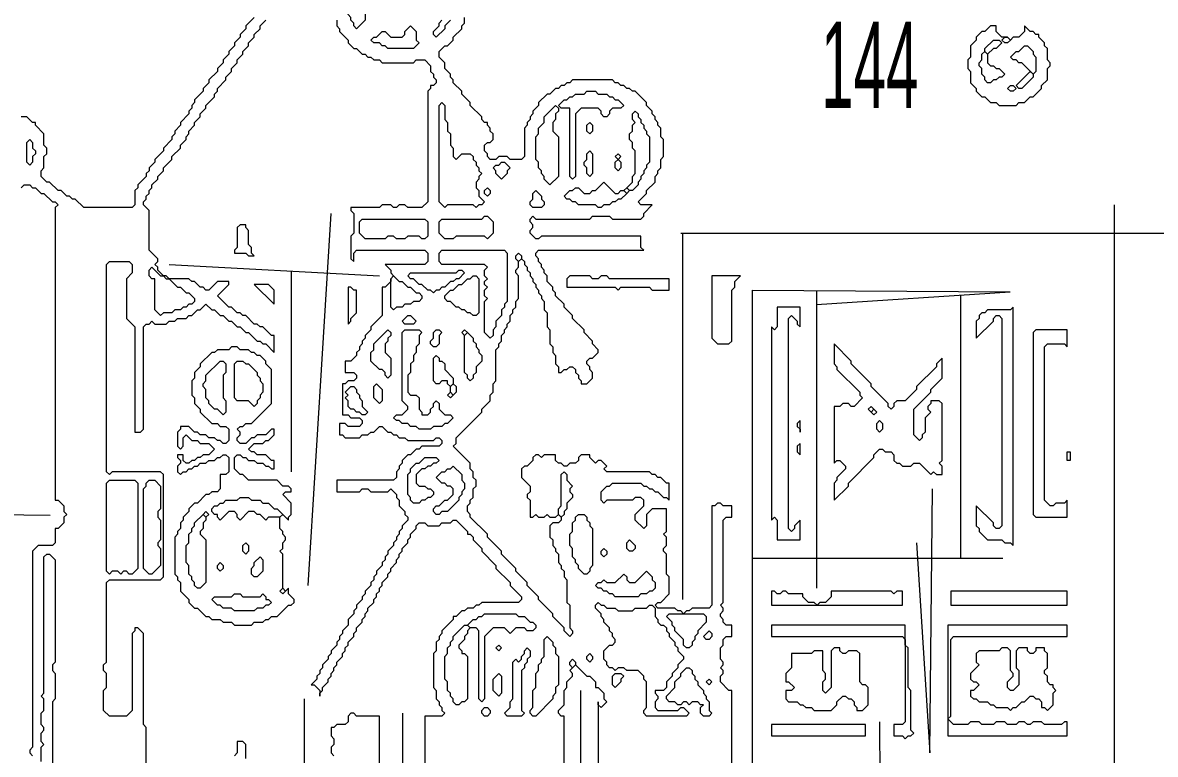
# Model space of a CAD drawing. Header units: millimetres. Extents: x 1 to 419, y 0 to 297.
# Drawn here: x 279.76 to 314.65, y 169.59 to 192.15 of the extents above; entities that cross this region are included whole.
import ezdxf

# ---------------------------------------------------------------- set-up
doc = ezdxf.new("R2010")
doc.units = ezdxf.units.MM
for name, color, linetype, lineweight in [('OCR_TEXT', 6, 'Continuous', 0), ('TRACE_CURVE', 6, 'Continuous', 0), ('TRACE_STRAIGHT', 5, 'Continuous', 0), ('TRACE_TEXT_SYMBOL', 6, 'Continuous', 0)]:
    doc.layers.add(name, color=color, linetype=linetype, lineweight=lineweight)
doc.styles.add('wqy-unicode', font='wqy-unicode.lff')

msp = doc.modelspace()

# ---------------------------------------------------------------- linework, layer by layer
at = {"layer": 'TRACE_CURVE', "color": 6}
for points in [[(290.221, 194.327), (290.309, 194.24), (290.309, 194.152), (290.134, 193.977), (290.134, 193.627), (290.309, 193.452), (290.309, 192.226), (290.046, 191.963), (289.959, 192.05), (289.959, 192.138), (289.871, 192.226), (289.871, 192.313), (289.783, 192.401), (289.783, 192.488), (289.696, 192.576), (289.696, 193.627), (289.783, 193.714), (289.783, 193.802), (289.871, 193.89), (289.871, 193.977)], [(291.71, 192.05), (291.885, 191.875), (291.885, 191.613), (291.973, 191.525), (291.798, 191.35), (291.009, 191.35), (290.922, 191.437), (290.834, 191.437), (290.747, 191.525), (290.572, 191.525), (290.484, 191.613), (290.572, 191.7), (290.659, 191.7), (290.834, 191.875), (290.922, 191.875), (291.097, 191.7), (291.447, 191.7), (291.535, 191.788), (291.535, 191.875)], [(297.052, 189.949), (297.14, 190.036), (297.402, 190.036), (297.49, 189.949), (297.753, 189.949), (297.84, 189.861), (297.928, 189.861), (298.015, 189.774), (298.103, 189.774), (298.278, 189.598), (298.191, 189.511), (297.928, 189.511), (297.84, 189.423), (297.84, 189.336), (297.753, 189.248), (297.665, 189.248), (297.578, 189.336), (297.578, 189.423), (297.49, 189.511), (296.965, 189.511), (296.789, 189.336), (296.789, 187.409), (296.702, 187.321), (296.614, 187.409), (296.614, 189.511), (296.351, 189.511), (296.264, 189.598), (296.439, 189.774), (296.527, 189.774), (296.614, 189.861), (296.702, 189.861), (296.789, 189.949)], [(292.586, 189.598), (292.673, 189.686), (292.761, 189.598), (292.761, 189.161), (292.849, 189.073), (292.849, 188.81), (292.936, 188.723), (292.936, 188.372), (293.024, 188.285), (293.024, 188.022), (293.111, 187.934), (293.286, 188.11), (293.549, 188.11), (293.637, 188.022), (293.637, 187.934), (293.724, 187.847), (293.724, 187.759), (293.812, 187.672), (293.812, 187.584), (293.899, 187.497), (293.812, 187.409), (293.812, 187.321), (293.724, 187.234), (293.724, 187.059), (293.812, 186.971), (293.812, 186.796), (293.987, 186.621), (293.899, 186.533), (293.812, 186.533), (293.724, 186.446), (293.637, 186.533), (292.849, 186.533), (292.761, 186.446), (292.586, 186.621)], [(296.176, 189.598), (296.264, 189.511), (296.264, 189.423), (296.176, 189.336), (296.176, 189.161), (296.089, 189.073), (296.089, 188.81), (296.264, 188.635), (296.264, 187.409), (296.001, 187.146), (295.826, 187.321), (295.826, 187.409), (295.738, 187.497), (295.738, 187.584), (295.651, 187.672), (295.651, 187.847), (295.563, 187.934), (295.563, 188.635), (295.651, 188.723), (295.651, 188.898), (295.826, 189.073), (295.826, 189.248)], [(298.541, 189.336), (298.628, 189.423), (298.716, 189.336), (298.716, 189.248), (298.804, 189.161), (298.804, 189.073), (298.891, 188.985), (298.891, 188.898), (298.979, 188.81), (298.979, 188.723), (299.066, 188.635), (299.066, 187.847), (298.979, 187.759), (298.979, 187.672), (298.891, 187.584), (298.891, 187.497), (298.804, 187.409), (298.804, 187.321), (298.716, 187.234), (298.716, 187.146), (298.541, 186.971), (298.453, 186.971), (298.366, 187.059), (298.541, 187.234), (298.541, 187.409), (298.628, 187.497), (298.628, 188.197), (298.541, 188.285), (298.541, 188.46), (298.453, 188.548), (298.453, 188.723), (298.541, 188.81), (298.541, 188.985), (298.628, 189.073), (298.541, 189.161)], [(297.14, 188.985), (297.227, 189.073), (297.315, 188.985), (297.315, 188.81), (297.227, 188.723), (297.14, 188.81)], [(279.888, 188.46), (279.975, 188.548), (280.063, 188.46), (280.063, 188.285), (280.15, 188.197), (280.15, 188.11), (280.063, 188.022), (280.063, 187.847), (279.975, 187.759), (279.888, 187.847)], [(297.14, 188.11), (297.227, 188.197), (297.315, 188.11), (297.315, 187.497), (297.227, 187.409), (297.14, 187.497), (297.14, 187.672), (297.052, 187.759), (297.052, 187.847), (297.14, 187.934)], [(298.015, 188.022), (298.103, 188.11), (298.191, 188.022), (298.103, 187.934)], [(294.425, 187.759), (294.512, 187.847), (294.6, 187.847), (294.775, 187.672), (294.688, 187.584), (294.688, 187.497), (294.512, 187.321), (294.337, 187.497), (294.337, 187.584), (294.25, 187.672), (294.337, 187.759)], [(298.015, 187.847), (298.103, 187.934), (298.191, 187.847), (298.191, 187.672), (298.103, 187.584), (298.015, 187.672)], [(293.987, 186.971), (294.075, 187.059), (294.162, 186.971), (294.162, 186.884), (294.075, 186.796), (293.987, 186.884)], [(297.665, 187.234), (298.015, 186.884), (298.103, 186.884), (298.191, 186.971), (298.278, 186.971), (298.366, 186.884), (298.191, 186.708), (298.103, 186.708), (298.015, 186.621), (297.928, 186.621), (297.84, 186.533), (297.665, 186.533), (297.578, 186.446), (297.49, 186.446), (297.402, 186.533), (296.877, 186.533), (296.789, 186.621), (296.702, 186.621), (296.614, 186.708), (296.527, 186.708), (296.439, 186.796), (296.614, 186.971), (296.702, 186.971), (296.789, 187.059), (296.877, 187.059), (297.052, 186.884), (297.227, 186.884), (297.315, 186.971), (297.402, 186.971)], [(298.278, 186.971), (298.366, 187.059), (298.453, 186.971), (298.366, 186.884)], [(295.476, 186.884), (295.563, 186.971), (295.738, 186.796), (295.738, 186.708), (295.826, 186.621), (295.826, 186.533), (295.738, 186.446), (295.476, 186.446), (295.388, 186.533), (295.388, 186.621), (295.476, 186.708)], [(290.134, 186.008), (290.221, 186.095), (292.148, 186.095), (292.236, 186.008), (292.236, 185.57), (292.148, 185.482), (292.06, 185.482), (291.973, 185.57), (291.622, 185.57), (291.535, 185.482), (291.272, 185.482), (291.185, 185.57), (291.009, 185.57), (290.922, 185.482), (290.309, 185.482), (290.134, 185.658)], [(293.899, 186.095), (293.987, 186.183), (294.075, 186.183), (294.25, 186.008), (294.25, 185.658), (294.075, 185.482), (293.987, 185.57), (293.111, 185.57), (293.024, 185.482), (292.761, 185.482), (292.586, 185.658), (292.586, 186.008), (292.673, 186.095)], [(292.586, 185.045), (292.673, 185.132), (294.6, 185.132), (294.688, 185.045), (294.688, 183.556), (294.6, 183.468), (294.6, 183.381), (294.512, 183.293), (294.512, 183.118), (294.337, 182.943), (294.337, 182.768), (294.25, 182.68), (294.25, 182.505), (294.162, 182.417), (293.987, 182.592), (293.987, 183.556), (294.075, 183.643), (293.987, 183.731), (293.987, 183.906), (294.075, 183.994), (293.987, 184.081), (293.987, 184.169), (294.075, 184.256), (293.987, 184.344), (293.987, 184.519), (294.075, 184.607), (293.987, 184.694), (292.673, 184.694), (292.586, 184.782)], [(294.95, 184.957), (295.038, 185.045), (295.125, 184.957), (295.125, 184.869), (295.038, 184.782), (294.95, 184.869)], [(283.653, 184.519), (283.741, 184.607), (284.004, 184.344), (284.091, 184.344), (284.179, 184.256), (284.266, 184.256), (284.529, 183.994), (284.617, 183.994), (284.792, 183.818), (284.879, 183.818), (285.054, 183.643), (285.054, 183.556), (284.967, 183.468), (284.879, 183.468), (284.792, 183.381), (284.704, 183.381), (284.617, 183.293), (284.441, 183.293), (284.354, 183.205), (284.091, 183.205), (284.004, 183.118), (283.828, 183.293), (283.828, 184.256), (283.741, 184.256), (283.653, 184.344)], [(291.097, 184.256), (291.185, 184.344), (291.36, 184.169), (291.447, 184.169), (291.622, 183.994), (291.71, 183.994), (291.885, 183.818), (291.973, 183.818), (292.06, 183.731), (292.06, 183.643), (291.973, 183.556), (291.798, 183.556), (291.71, 183.468), (291.535, 183.468), (291.447, 183.381), (291.272, 183.381), (291.185, 183.293), (291.097, 183.381)], [(293.111, 184.432), (293.199, 184.519), (293.286, 184.519), (293.374, 184.432), (293.199, 184.256), (293.111, 184.256), (293.024, 184.169), (292.936, 184.169), (292.761, 183.994), (292.673, 183.994), (292.586, 183.906), (292.498, 183.906), (292.411, 183.818), (292.323, 183.906), (292.236, 183.906), (292.06, 184.081), (291.973, 184.081), (291.798, 184.256), (291.71, 184.256), (291.622, 184.344), (291.71, 184.432)], [(293.549, 184.256), (293.637, 184.344), (293.724, 184.344), (293.812, 184.256), (293.812, 183.205), (293.724, 183.118), (293.637, 183.118), (293.549, 183.205), (293.462, 183.205), (293.374, 183.293), (293.286, 183.293), (293.199, 183.381), (293.111, 183.381), (292.936, 183.556), (292.849, 183.556), (292.761, 183.643), (292.761, 183.731), (292.936, 183.906), (293.024, 183.906), (293.199, 184.081), (293.286, 184.081), (293.462, 184.256)], [(291.622, 183.118), (291.71, 183.118), (291.885, 182.943), (291.798, 182.855), (291.535, 182.855), (291.447, 182.943)], [(291.009, 182.68), (291.097, 182.592), (291.097, 182.505), (291.009, 182.417), (291.009, 182.33), (290.922, 182.242), (290.922, 181.979), (291.097, 181.804), (291.097, 181.279), (291.009, 181.191), (290.922, 181.279), (290.922, 181.366), (290.834, 181.454), (290.747, 181.454), (290.484, 181.717), (290.484, 181.979), (290.572, 182.067), (290.572, 182.242)], [(291.447, 182.592), (291.535, 182.68), (291.973, 182.68), (292.06, 182.592), (291.973, 182.505), (291.973, 182.242), (291.885, 182.155), (291.885, 181.979), (291.798, 181.892), (291.798, 181.717), (291.71, 181.629), (291.71, 181.366), (291.622, 181.279), (291.622, 180.753), (291.71, 180.666), (291.885, 180.666), (291.973, 180.578), (291.973, 180.228), (292.06, 180.14), (292.06, 180.053), (292.236, 180.053), (292.323, 180.14), (292.323, 180.228), (292.411, 180.316), (292.411, 180.403), (292.498, 180.491), (292.586, 180.403), (292.586, 180.228), (292.761, 180.053), (292.936, 180.053), (293.024, 179.965), (292.849, 179.79), (292.761, 179.79), (292.673, 179.703), (292.411, 179.703), (292.323, 179.615), (291.973, 179.615), (291.885, 179.703), (291.71, 179.703), (291.622, 179.79), (291.447, 179.79), (291.36, 179.878), (291.272, 179.878), (291.185, 179.965), (291.272, 180.053), (291.447, 180.053), (291.622, 180.228), (291.622, 180.316), (291.447, 180.491)], [(292.411, 182.592), (292.498, 182.68), (292.586, 182.68), (292.673, 182.592), (292.586, 182.505), (292.586, 182.242), (292.498, 182.155), (292.411, 182.155), (292.323, 182.242), (292.323, 182.33), (292.411, 182.417)], [(293.286, 182.592), (293.374, 182.68), (293.462, 182.592), (293.374, 182.505)], [(293.374, 182.505), (293.462, 182.592), (293.637, 182.417), (293.637, 182.33), (293.724, 182.242), (293.724, 182.155), (293.812, 182.067), (293.812, 181.979), (293.899, 181.892), (293.899, 181.717), (293.724, 181.542), (293.724, 181.366), (293.637, 181.279), (293.637, 181.191), (293.549, 181.104), (293.462, 181.191), (293.462, 181.279), (293.374, 181.366)], [(292.411, 181.804), (292.498, 181.892), (292.586, 181.804), (292.586, 181.717), (292.673, 181.717), (292.761, 181.629), (292.761, 181.454), (293.024, 181.191), (293.024, 181.016), (292.936, 180.929), (292.849, 181.016), (292.849, 181.104), (292.673, 181.104), (292.586, 181.016), (292.498, 181.016), (292.411, 181.104)], [(289.871, 180.929), (289.959, 180.929), (290.046, 180.841), (290.046, 180.753), (290.134, 180.666), (290.134, 180.578), (290.221, 180.491), (290.221, 180.316), (290.396, 180.14), (290.309, 180.053), (290.221, 180.053), (290.134, 180.14), (290.046, 180.14), (289.959, 180.228), (289.871, 180.228), (289.783, 180.316), (289.783, 180.491), (289.696, 180.578), (289.783, 180.666), (289.696, 180.753)], [(290.572, 180.929), (290.659, 181.016), (290.834, 180.841), (290.834, 180.491), (290.747, 180.403), (290.572, 180.578)], [(292.936, 180.929), (293.024, 181.016), (293.111, 180.929), (293.111, 180.753), (293.024, 180.666), (292.936, 180.753)], [(292.849, 180.666), (292.936, 180.753), (293.024, 180.666), (292.936, 180.578)], [(292.148, 178.739), (292.498, 178.739), (292.586, 178.652), (292.498, 178.564), (292.411, 178.564), (292.323, 178.476), (292.236, 178.476), (292.148, 178.389), (292.06, 178.389), (291.885, 178.214), (291.885, 177.951), (291.973, 177.863), (292.148, 177.863), (292.236, 177.776), (292.323, 177.776), (292.411, 177.688), (292.411, 177.601), (292.323, 177.513), (292.236, 177.513), (292.148, 177.426), (292.06, 177.426), (291.973, 177.338), (291.798, 177.338), (291.71, 177.426), (291.71, 177.513), (291.622, 177.601), (291.622, 178.214), (291.71, 178.301), (291.71, 178.389), (291.885, 178.564), (291.973, 178.564)], [(292.936, 178.389), (293.024, 178.476), (293.286, 178.214), (293.286, 178.039), (293.374, 177.951), (293.374, 177.776), (293.286, 177.688), (293.286, 177.601), (293.199, 177.513), (293.199, 177.426), (292.849, 177.075), (292.673, 177.075), (292.586, 176.988), (292.498, 176.988), (292.411, 177.075), (292.411, 177.163), (292.498, 177.25), (292.586, 177.25), (292.761, 177.426), (292.849, 177.426), (293.024, 177.601), (293.024, 177.776), (292.936, 177.863), (292.849, 177.863), (292.761, 177.951), (292.673, 177.951), (292.498, 178.126), (292.673, 178.301), (292.761, 178.301), (292.849, 178.389)], [(282.34, 177.951), (282.427, 178.039), (283.215, 178.039), (283.303, 177.951), (283.303, 175.324), (283.128, 175.149), (283.04, 175.149), (282.953, 175.236), (282.865, 175.236), (282.777, 175.149), (282.69, 175.236), (282.515, 175.236), (282.427, 175.149), (282.34, 175.236)], [(283.566, 177.951), (283.653, 178.039), (283.828, 178.039), (284.004, 177.863), (284.004, 177.163), (283.916, 177.075), (283.916, 176.9), (284.004, 176.813), (284.004, 176.2), (283.916, 176.112), (283.916, 176.024), (284.004, 175.937), (284.004, 175.411), (283.741, 175.149), (283.653, 175.149), (283.478, 175.324), (283.478, 177.776), (283.566, 177.863)], [(296.351, 178.214), (296.439, 178.301), (296.527, 178.214), (296.527, 178.039), (296.702, 177.863), (296.614, 177.776), (296.614, 177.688), (296.702, 177.601), (296.702, 177.513), (296.527, 177.338), (296.527, 177.163), (296.439, 177.075), (296.439, 176.988), (296.351, 176.9), (296.264, 176.988), (296.264, 177.163), (296.351, 177.25)], [(296.789, 176.9), (296.877, 176.988), (297.052, 176.988), (297.14, 176.9), (297.14, 176.813), (297.227, 176.725), (297.227, 176.637), (297.315, 176.55), (297.315, 175.411), (297.227, 175.324), (297.227, 175.236), (297.14, 175.149), (297.052, 175.149), (296.877, 175.324), (296.877, 175.411), (296.789, 175.499), (296.789, 175.587), (296.702, 175.674), (296.702, 175.937), (296.614, 176.024), (296.614, 176.375), (296.702, 176.462), (296.702, 176.725), (296.789, 176.813)], [(297.578, 175.849), (297.665, 175.937), (297.753, 175.849), (297.753, 175.762), (297.665, 175.674), (297.578, 175.762)], [(298.366, 176.112), (298.453, 176.2), (298.628, 176.024), (298.628, 175.937), (298.541, 175.849), (298.453, 175.849), (298.366, 175.937)], [(298.979, 175.236), (299.154, 175.061), (299.154, 174.973), (299.241, 174.886), (299.241, 174.711), (299.154, 174.623), (299.066, 174.623), (298.979, 174.536), (298.804, 174.536), (298.716, 174.448), (298.015, 174.448), (297.928, 174.536), (297.84, 174.536), (297.753, 174.623), (297.665, 174.623), (297.578, 174.711), (297.49, 174.711), (297.402, 174.798), (297.49, 174.886), (297.578, 174.886), (297.665, 174.973), (297.753, 174.886), (298.015, 174.886), (298.278, 175.149), (298.366, 175.061), (298.366, 174.973), (298.453, 174.886), (298.628, 174.886)], [(293.899, 173.835), (293.987, 173.923), (294.95, 173.923), (295.038, 173.835), (295.213, 173.835), (295.388, 173.66), (295.476, 173.66), (295.563, 173.572), (295.563, 173.485), (295.476, 173.397), (295.301, 173.397), (295.213, 173.485), (294.95, 173.485), (294.775, 173.31), (294.6, 173.485), (294.25, 173.485), (293.987, 173.222), (293.987, 171.295), (293.899, 171.208), (293.812, 171.295), (293.812, 173.397), (293.724, 173.485), (293.549, 173.485), (293.462, 173.572), (293.637, 173.747), (293.724, 173.747), (293.812, 173.835)], [(299.592, 173.835), (299.679, 173.923), (300.73, 173.923), (300.818, 173.835), (300.818, 173.66), (300.555, 173.397), (300.555, 173.31), (300.467, 173.222), (300.467, 173.134), (300.38, 173.047), (300.38, 172.959), (300.292, 172.872), (300.205, 172.872), (300.117, 172.959), (300.117, 173.134), (299.854, 173.397), (299.854, 173.485), (299.767, 173.572), (299.767, 173.66)], [(293.374, 173.572), (293.462, 173.572), (293.549, 173.485), (293.462, 173.397), (293.462, 173.31), (293.374, 173.222), (293.374, 173.134), (293.199, 172.959), (293.199, 172.872), (293.286, 172.784), (293.286, 172.697), (293.374, 172.697), (293.462, 172.609), (293.462, 171.295), (293.374, 171.208), (293.286, 171.208), (293.199, 171.12), (293.111, 171.12), (293.024, 171.208), (293.024, 171.295), (292.936, 171.383), (292.936, 171.471), (292.849, 171.558), (292.849, 171.821), (292.761, 171.908), (292.761, 172.609), (292.849, 172.697), (292.849, 172.872), (292.936, 172.959), (292.936, 173.047), (293.024, 173.134), (293.024, 173.222)], [(295.826, 173.134), (295.914, 173.222), (296.089, 173.047), (296.089, 172.959), (296.176, 172.872), (296.176, 172.697), (296.264, 172.609), (296.264, 171.733), (296.176, 171.646), (296.176, 171.471), (296.089, 171.383), (296.089, 171.295), (295.563, 170.77), (295.476, 170.77), (295.388, 170.857), (295.388, 170.945), (295.476, 171.033), (295.476, 171.558), (295.563, 171.646), (295.563, 172.084), (295.651, 172.171), (295.651, 172.346), (295.738, 172.434), (295.738, 172.521), (295.826, 172.609)], [(300.905, 173.397), (300.993, 173.31), (300.993, 173.222), (300.905, 173.134), (300.818, 173.134), (300.73, 173.222)], [(294.337, 172.872), (294.425, 172.959), (294.512, 172.872), (294.425, 172.784)], [(295.213, 172.784), (295.301, 172.872), (295.388, 172.784), (295.388, 172.609), (295.301, 172.521), (295.301, 172.434), (295.213, 172.346), (295.213, 172.259), (295.125, 172.171), (295.125, 170.945), (295.213, 170.857), (295.125, 170.77), (294.688, 170.77), (294.6, 170.857), (294.775, 171.033), (294.775, 171.208), (294.863, 171.295), (294.863, 172.434), (294.95, 172.521), (295.038, 172.434), (295.125, 172.521), (295.125, 172.609), (295.213, 172.697)], [(296.614, 172.434), (296.702, 172.521), (296.789, 172.434), (296.789, 172.346), (296.702, 172.259), (296.614, 172.346)], [(297.14, 172.609), (297.227, 172.697), (297.315, 172.609), (297.315, 172.521), (297.227, 172.434), (297.14, 172.521)], [(294.425, 172.084), (294.512, 171.996), (294.512, 171.471), (294.425, 171.383), (294.25, 171.558), (294.25, 171.908)], [(297.928, 171.996), (298.015, 172.084), (298.191, 172.084), (298.278, 171.996), (298.191, 171.908), (298.191, 171.821), (298.015, 171.646), (297.928, 171.733)], [(300.205, 172.259), (300.292, 172.259), (300.38, 172.171), (300.38, 172.084), (300.467, 171.996), (300.467, 171.908), (300.555, 171.821), (300.555, 171.733), (300.73, 171.558), (300.73, 171.471), (300.818, 171.383), (300.818, 171.295), (300.905, 171.208), (300.905, 170.945), (300.993, 170.857), (300.905, 170.77), (300.73, 170.77), (300.643, 170.857), (300.643, 171.033), (300.73, 171.12), (300.643, 171.12), (300.555, 171.208), (300.38, 171.208), (300.292, 171.12), (300.205, 171.208), (300.117, 171.208), (300.03, 171.12), (299.942, 171.12), (299.854, 171.208), (299.679, 171.208), (299.592, 171.295), (299.592, 171.383), (299.854, 171.646), (299.854, 171.821), (300.03, 171.996), (300.03, 172.084)], [(300.818, 171.821), (300.905, 171.908), (300.993, 171.821), (300.905, 171.733)], [(293.899, 170.945), (293.987, 171.033), (294.075, 171.033), (294.162, 170.945), (294.162, 170.857), (294.075, 170.77), (293.987, 170.77), (293.899, 170.857)]]:
    msp.add_lwpolyline(points, close=True, dxfattribs=at)
for points in [[(286.893, 192.313), (286.631, 192.05), (286.631, 191.963), (286.456, 191.788), (286.456, 191.7), (286.28, 191.525), (286.28, 191.437), (286.105, 191.262), (286.105, 191.175), (285.93, 191), (285.93, 190.912), (285.755, 190.737), (285.755, 190.649), (285.492, 190.387), (285.492, 190.299), (285.317, 190.124), (285.317, 190.036), (285.054, 189.774), (285.054, 189.686), (284.967, 189.598), (284.967, 189.511), (284.879, 189.423), (284.879, 189.336), (284.617, 189.073), (284.617, 188.985), (284.441, 188.81), (284.441, 188.723), (284.354, 188.635), (284.354, 188.548), (284.091, 188.285), (284.091, 188.197), (283.828, 187.934), (283.828, 187.847), (283.653, 187.672), (283.653, 187.584), (283.566, 187.497), (283.566, 187.409), (283.303, 187.146), (283.303, 187.059), (283.215, 186.971), (283.215, 186.533), (283.128, 186.446), (281.639, 186.446), (281.376, 186.708), (281.289, 186.708), (281.201, 186.796), (281.114, 186.796), (280.938, 186.971), (280.851, 186.971), (280.588, 187.234), (280.501, 187.234), (280.325, 187.409), (280.325, 187.584), (280.413, 187.672), (280.413, 188.022), (280.501, 188.11), (280.501, 188.285), (280.413, 188.372), (280.413, 188.723), (280.15, 188.985), (280.15, 189.073), (280.063, 189.073), (279.888, 189.248)], [(294.775, 187.934), (294.688, 188.022), (294.425, 188.022), (294.337, 187.934), (294.162, 187.934), (294.075, 188.022), (294.075, 188.11), (293.987, 188.197), (293.987, 188.372), (294.075, 188.46), (294.162, 188.46), (294.25, 188.548), (294.25, 188.723), (294.162, 188.81), (294.162, 188.898), (294.075, 188.985), (294.075, 189.073), (293.987, 189.073), (293.899, 189.161), (293.899, 189.248), (293.549, 189.598), (293.549, 189.686), (293.286, 189.949), (293.286, 190.036), (293.024, 190.299), (293.024, 190.387), (292.936, 190.474), (292.936, 190.562), (292.761, 190.737), (292.761, 190.912), (292.586, 191.087), (292.586, 191.262), (292.761, 191.437), (292.849, 191.437), (293.024, 191.613), (293.024, 191.7), (293.286, 191.963), (293.286, 192.05), (293.374, 192.138), (293.374, 192.313)], [(285.667, 189.861), (285.667, 189.949), (285.755, 190.036), (285.755, 190.124), (286.018, 190.387), (286.018, 190.474), (286.193, 190.649), (286.193, 190.737), (286.368, 190.912), (286.368, 191), (286.543, 191.175), (286.543, 191.262), (286.718, 191.437), (286.718, 191.525), (286.893, 191.7), (286.893, 191.788), (287.069, 191.963), (287.069, 192.05), (287.244, 192.226)], [(289.433, 192.226), (289.433, 192.05), (289.521, 191.963), (289.521, 191.875), (289.783, 191.613), (289.783, 191.525), (289.959, 191.35), (290.046, 191.35), (290.221, 191.175), (290.309, 191.175), (290.396, 191.087), (290.484, 191.087), (290.572, 191), (290.747, 191), (290.834, 190.912), (291.798, 190.912), (291.885, 191), (292.148, 191), (292.323, 190.824), (292.323, 190.649), (292.411, 190.562), (292.411, 190.474), (292.498, 190.387), (292.498, 190.299), (292.411, 190.211), (292.323, 190.211), (292.323, 190.124), (292.236, 190.036), (292.236, 186.621), (292.06, 186.446)], [(292.936, 192.226), (292.761, 192.05), (292.761, 191.963), (292.498, 191.7), (292.411, 191.788), (292.411, 191.875), (292.586, 192.05), (292.586, 192.138), (292.673, 192.226)], [(295.388, 186.008), (295.388, 186.095), (295.476, 186.183), (295.563, 186.095), (297.227, 186.095), (297.315, 186.183), (297.84, 186.183), (297.928, 186.095), (298.804, 186.095), (298.891, 186.183), (298.891, 186.271), (299.154, 186.533), (298.804, 186.533), (298.716, 186.621), (298.979, 186.884), (298.979, 186.971), (299.241, 187.234), (299.241, 187.409), (299.329, 187.497), (299.329, 187.584), (299.417, 187.672), (299.417, 187.934), (299.504, 188.022), (299.504, 188.548), (299.417, 188.635), (299.417, 188.898), (299.329, 188.985), (299.329, 189.073), (299.241, 189.161), (299.241, 189.248), (299.154, 189.336), (299.154, 189.423), (298.979, 189.598), (298.979, 189.686), (298.628, 190.036), (298.541, 190.036), (298.453, 190.124), (298.366, 190.124), (298.278, 190.211), (298.191, 190.211), (298.103, 190.299), (298.015, 190.299), (297.928, 190.387), (296.702, 190.387), (296.614, 190.299), (296.527, 190.299), (296.439, 190.211), (296.351, 190.211), (296.264, 190.124), (296.176, 190.124), (296.001, 189.949), (295.914, 189.949), (295.651, 189.686), (295.651, 189.598), (295.476, 189.423), (295.476, 189.336), (295.388, 189.248), (295.388, 189.161), (295.301, 189.073), (295.301, 188.985), (295.213, 188.898), (295.213, 188.022), (295.125, 187.934), (294.775, 187.934)], [(287.069, 182.33), (287.156, 182.242), (287.244, 182.242), (287.506, 181.979), (287.506, 182.505), (287.419, 182.505), (287.156, 182.768), (287.069, 182.768), (286.981, 182.855), (286.893, 182.855), (286.631, 183.118), (286.543, 183.118), (286.456, 183.205), (286.368, 183.205), (286.193, 183.381), (286.105, 183.381), (285.755, 183.731), (286.105, 184.081), (286.105, 184.169), (285.755, 184.169), (285.492, 183.906), (285.405, 183.906), (285.317, 183.994), (285.23, 183.994), (285.054, 184.169), (284.967, 184.169), (284.879, 184.256), (284.266, 184.256), (284.179, 184.344), (284.091, 184.344), (283.916, 184.519), (283.916, 184.607), (283.828, 184.694), (283.916, 184.782), (283.916, 184.869), (283.653, 185.132), (283.653, 186.358), (283.478, 186.533), (283.478, 186.621), (283.566, 186.708), (283.566, 186.796), (283.653, 186.884), (283.653, 186.971), (283.741, 187.059), (283.741, 187.146), (283.916, 187.321), (283.916, 187.409), (284.091, 187.584), (284.091, 187.672), (284.354, 187.934), (284.354, 188.022), (284.617, 188.285), (284.617, 188.372), (284.792, 188.548), (284.792, 188.635), (284.879, 188.723), (284.879, 188.81), (285.054, 188.985), (285.054, 189.073), (285.23, 189.248), (285.23, 189.336), (285.405, 189.511), (285.405, 189.598), (285.667, 189.861)], [(279.888, 189.248), (279.712, 189.248)], [(279.712, 187.059), (279.8, 187.146), (279.975, 187.146), (280.063, 187.059), (280.15, 187.059)], [(280.15, 187.059), (280.325, 186.884), (280.413, 186.884), (280.676, 186.621), (280.763, 186.621), (280.851, 186.533), (280.763, 186.446), (280.763, 177.426), (280.851, 177.426), (281.026, 177.25), (281.026, 177.075), (281.114, 176.988), (281.026, 176.9), (281.026, 176.725), (280.851, 176.55), (280.763, 176.55), (280.763, 176.112), (280.676, 176.024), (280.238, 176.024), (280.063, 175.849), (280.063, 169.807), (279.975, 169.719), (279.975, 169.631), (280.063, 169.544)], [(292.06, 186.446), (291.622, 186.446), (291.535, 186.533), (291.36, 186.533), (291.272, 186.446), (291.185, 186.446), (291.097, 186.533), (290.834, 186.533), (290.747, 186.446), (289.871, 186.446), (289.871, 186.358), (289.959, 186.271), (289.959, 185.658), (289.871, 185.57), (289.871, 184.869), (289.959, 184.782), (289.959, 185.045), (290.046, 185.132), (292.148, 185.132), (292.236, 185.045), (292.236, 184.782), (292.148, 184.694), (290.922, 184.694), (291.097, 184.519), (291.097, 184.432), (291.185, 184.344), (291.097, 184.256), (291.097, 184.169), (290.922, 183.994), (290.834, 183.994), (290.834, 183.118), (290.484, 182.768), (290.484, 182.68), (290.309, 182.505), (290.309, 182.417), (290.221, 182.33), (290.221, 182.242), (290.134, 182.155), (290.134, 182.067), (290.046, 181.979), (290.046, 181.892), (289.871, 181.717), (289.696, 181.717), (289.696, 181.366), (289.959, 181.366), (290.046, 181.279), (290.046, 181.191), (289.959, 181.104), (289.783, 181.104), (289.696, 181.016), (289.608, 181.016), (289.608, 180.053), (289.783, 180.053), (289.871, 179.965), (290.134, 179.965), (290.221, 179.878), (290.221, 179.79), (290.134, 179.703), (289.783, 179.703), (289.696, 179.79), (289.521, 179.79), (289.521, 179.44), (289.608, 179.44), (289.696, 179.352)], [(296.001, 182.68), (296.001, 182.242), (296.089, 182.155), (296.089, 181.979), (296.176, 181.892), (296.176, 181.629), (296.264, 181.542), (296.264, 181.366), (296.351, 181.366), (296.439, 181.454), (296.527, 181.454), (296.614, 181.542), (296.702, 181.542), (296.789, 181.454), (296.789, 181.366), (296.877, 181.279), (296.877, 181.191), (296.965, 181.104), (296.965, 181.016), (297.14, 181.016), (297.315, 181.191), (297.315, 181.366), (297.227, 181.454), (297.227, 181.542), (297.14, 181.629), (297.14, 181.717), (297.227, 181.804), (297.315, 181.804), (297.49, 181.979), (297.49, 182.067), (297.315, 182.242), (297.315, 182.33), (297.052, 182.592), (297.052, 182.68), (296.702, 183.03), (296.702, 183.118), (296.439, 183.381), (296.439, 183.468), (296.176, 183.731), (296.176, 183.818), (296.089, 183.906), (296.089, 183.994), (295.914, 184.169), (295.914, 184.344), (295.826, 184.432), (295.826, 184.519), (295.738, 184.607), (295.738, 184.694), (295.651, 184.782), (295.651, 184.869), (295.563, 184.957), (295.563, 185.045), (295.651, 185.132), (298.891, 185.132), (298.804, 185.22), (298.804, 185.57), (295.738, 185.57), (295.651, 185.482), (295.563, 185.482), (295.388, 185.658), (295.388, 185.745), (295.476, 185.833), (295.476, 185.92), (295.388, 186.008)], [(283.566, 170.42), (283.478, 170.507), (283.478, 173.31), (283.303, 173.485), (283.215, 173.485), (283.215, 173.397), (283.128, 173.31), (283.128, 170.945), (282.953, 170.77), (282.427, 170.77), (282.252, 170.945), (282.252, 171.558), (282.34, 171.646), (282.34, 172.084), (282.252, 172.171), (282.252, 172.346), (282.34, 172.434), (282.34, 174.886), (282.427, 174.973), (284.004, 174.973), (284.091, 175.061), (284.091, 178.214), (284.004, 178.301), (282.515, 178.301), (282.427, 178.214), (282.34, 178.301), (282.34, 184.694), (282.427, 184.782), (283.04, 184.782), (283.128, 184.694), (283.128, 184.432), (282.953, 184.256), (282.953, 183.03), (283.215, 182.768), (283.215, 179.527), (283.39, 179.527), (283.478, 179.615), (283.478, 182.768), (283.566, 182.855), (283.653, 182.855), (283.741, 182.943), (283.828, 182.855), (284.179, 182.855), (284.266, 182.943), (284.441, 182.943), (284.529, 183.03), (284.792, 183.03), (284.879, 183.118), (284.967, 183.118), (285.142, 183.293), (285.23, 183.293), (285.405, 183.468), (285.58, 183.293), (285.667, 183.293), (285.843, 183.118), (285.93, 183.118), (286.105, 182.943), (286.193, 182.943), (286.368, 182.768), (286.456, 182.768), (286.631, 182.592), (286.718, 182.592), (286.981, 182.33), (287.069, 182.33)], [(293.549, 176.988), (293.462, 177.075), (293.462, 177.25), (293.549, 177.338), (293.549, 177.426), (293.637, 177.513), (293.637, 177.776), (293.724, 177.863), (293.724, 178.039), (293.637, 178.126), (293.637, 178.301), (293.549, 178.389), (293.549, 178.564), (293.024, 179.089), (293.111, 179.177), (293.111, 179.352), (293.899, 180.14), (293.899, 180.228), (294.162, 180.491), (294.162, 180.666), (294.25, 180.753), (294.25, 181.016), (294.337, 181.104), (294.337, 182.067), (294.425, 182.155), (294.425, 182.242), (294.512, 182.33), (294.512, 182.505), (294.6, 182.592), (294.6, 182.68), (294.688, 182.768), (294.688, 182.855), (294.775, 182.943), (294.775, 183.118), (294.863, 183.205), (294.863, 183.293), (294.95, 183.381), (294.95, 183.556), (295.038, 183.643), (295.038, 184.344), (294.95, 184.432), (294.95, 184.519), (295.038, 184.607), (295.038, 184.782), (295.125, 184.869), (295.213, 184.782), (295.213, 184.694), (295.301, 184.607), (295.301, 184.519), (295.388, 184.432), (295.388, 184.344), (295.476, 184.256), (295.476, 184.169), (295.563, 184.081), (295.563, 183.994), (295.651, 183.906), (295.651, 183.818), (295.738, 183.731), (295.738, 183.643), (295.826, 183.556), (295.826, 183.293), (295.914, 183.205), (295.914, 182.768), (296.001, 182.68)], [(289.696, 179.352), (290.134, 179.352), (290.221, 179.44), (290.396, 179.44), (290.484, 179.527), (290.572, 179.527), (290.747, 179.703), (290.834, 179.703), (291.009, 179.527), (291.097, 179.527), (291.185, 179.44), (291.272, 179.44), (291.36, 179.352), (291.535, 179.352), (291.622, 179.265), (292.411, 179.265), (292.498, 179.352), (292.586, 179.352), (292.673, 179.265), (292.673, 179.177), (292.586, 179.089), (292.06, 179.089), (291.973, 179.002), (291.885, 179.002), (291.71, 178.827), (291.622, 178.827), (291.447, 178.652), (291.447, 178.564), (291.36, 178.476), (291.36, 178.389), (291.272, 178.301), (291.272, 178.126), (291.185, 178.039), (289.433, 178.039), (289.433, 177.688), (290.134, 177.688), (290.221, 177.776), (290.396, 177.776), (290.484, 177.688), (291.009, 177.688), (291.097, 177.776), (291.272, 177.601), (291.272, 177.513), (291.36, 177.426), (291.36, 177.25), (291.535, 177.075), (291.535, 176.988), (291.622, 176.9), (291.622, 176.813), (291.447, 176.637), (291.447, 176.55), (291.36, 176.462), (291.36, 176.375), (291.272, 176.287), (291.272, 176.2), (291.185, 176.112), (291.185, 176.024), (291.009, 175.849), (291.009, 175.762), (290.922, 175.674), (290.922, 175.587), (290.834, 175.499), (290.834, 175.411), (290.659, 175.236)], [(296.176, 178.827), (295.826, 178.827), (295.738, 178.739), (295.651, 178.827), (295.563, 178.827), (295.476, 178.739), (295.476, 178.652), (295.301, 178.476), (295.213, 178.476), (295.125, 178.389), (295.125, 178.126), (295.388, 177.863), (295.388, 177.688), (295.301, 177.601), (295.301, 177.513), (295.388, 177.426), (295.388, 176.9), (295.476, 176.9), (295.563, 176.988), (295.651, 176.9), (295.826, 176.9), (295.914, 176.988), (296.001, 176.9), (296.176, 176.9), (296.264, 176.988), (296.351, 176.9), (296.351, 176.813), (296.264, 176.725), (296.089, 176.725), (296.001, 176.637), (296.001, 176.287), (296.089, 176.2), (296.089, 176.024), (296.176, 175.937), (296.176, 175.849), (296.264, 175.762), (296.264, 175.499), (296.351, 175.411), (296.351, 175.324), (296.439, 175.236), (296.439, 175.061), (296.527, 174.973), (296.527, 174.273), (296.614, 174.185), (296.614, 173.485), (296.702, 173.397), (296.702, 173.31), (296.614, 173.222), (296.439, 173.397), (296.439, 173.485), (296.089, 173.835), (296.089, 173.923), (295.651, 174.36), (295.651, 174.448), (295.301, 174.798), (295.301, 174.886), (294.95, 175.236), (294.95, 175.324), (294.512, 175.762), (294.512, 175.849), (294.075, 176.287), (294.075, 176.375), (293.549, 176.9), (293.549, 176.988)], [(299.679, 175.061), (299.592, 175.149), (299.592, 175.762), (299.504, 175.849), (299.504, 175.937), (299.592, 176.024), (299.592, 176.287), (299.504, 176.375), (299.592, 176.462), (299.592, 177.163), (299.154, 177.163), (298.979, 176.988), (298.979, 176.637), (298.891, 176.55), (298.628, 176.813), (298.628, 176.988), (298.891, 177.25), (298.891, 177.426), (298.804, 177.513), (298.628, 177.513), (298.541, 177.426), (297.753, 177.426), (297.665, 177.338), (297.578, 177.426), (297.578, 177.688), (297.753, 177.863), (297.84, 177.863), (297.928, 177.951), (298.804, 177.951), (298.891, 177.863), (298.979, 177.863), (299.066, 177.776), (299.154, 177.776), (299.241, 177.688), (299.329, 177.688), (299.504, 177.513), (299.592, 177.513), (299.679, 177.426), (299.679, 177.951), (299.592, 177.951), (299.417, 178.126), (299.329, 178.126), (299.241, 178.214), (299.154, 178.214), (299.066, 178.301), (297.753, 178.301), (297.665, 178.389), (297.753, 178.476), (297.578, 178.652), (297.49, 178.652), (297.402, 178.564), (297.227, 178.739), (297.227, 178.827), (296.965, 178.827), (296.877, 178.739), (296.877, 178.652), (296.789, 178.564), (296.614, 178.564), (296.527, 178.476), (296.439, 178.476), (296.351, 178.564), (296.264, 178.564), (296.176, 178.652), (296.176, 178.827)], [(301.606, 169.194), (301.606, 171.558), (301.518, 171.558), (301.256, 171.821), (301.256, 171.996), (301.343, 172.084), (301.343, 172.171), (301.256, 172.259), (301.343, 172.346), (301.343, 172.434), (301.256, 172.521), (301.256, 172.872), (301.343, 172.959), (301.343, 173.134), (301.431, 173.222), (301.606, 173.222), (301.606, 173.572), (301.431, 173.572), (301.343, 173.66), (301.343, 173.747), (301.256, 173.835), (301.256, 173.923), (301.343, 174.01), (301.343, 174.098), (301.256, 174.185), (301.343, 174.273), (301.343, 176.813), (301.431, 176.9), (301.606, 176.9), (301.606, 177.25), (301.343, 177.25), (301.256, 177.338), (301.168, 177.338), (301.081, 177.25), (300.993, 177.25), (300.993, 174.185), (300.905, 174.098), (300.38, 174.098), (300.292, 174.01), (300.205, 174.01), (300.117, 173.923), (300.03, 174.01), (299.942, 174.01), (299.854, 174.098), (299.329, 174.098), (299.241, 174.185), (299.329, 174.273), (299.417, 174.273), (299.679, 174.536), (299.679, 175.061)], [(290.572, 174.273), (290.572, 174.36), (290.659, 174.448), (290.659, 174.536), (290.747, 174.623), (290.747, 174.711), (290.834, 174.798), (290.834, 174.886), (291.009, 175.061), (291.009, 175.149), (291.097, 175.236), (291.097, 175.324), (291.272, 175.499), (291.272, 175.587), (291.36, 175.674), (291.36, 175.762), (291.447, 175.849), (291.447, 175.937), (291.622, 176.112), (291.622, 176.2), (291.71, 176.287), (291.71, 176.375), (291.885, 176.55), (291.885, 176.637), (291.973, 176.725), (292.148, 176.725), (292.236, 176.637), (292.586, 176.637), (292.673, 176.725), (292.936, 176.725), (293.024, 176.813), (293.111, 176.813), (293.462, 176.462), (293.462, 176.375), (293.549, 176.375), (293.637, 176.287), (293.637, 176.2), (293.899, 175.937), (293.899, 175.849), (294.337, 175.411), (294.337, 175.324), (294.775, 174.886), (294.775, 174.798), (295.125, 174.448), (295.125, 174.36), (295.038, 174.273), (293.899, 174.273), (293.812, 174.185), (293.724, 174.185), (293.637, 174.098), (293.462, 174.098), (293.374, 174.01), (293.286, 174.01), (293.111, 173.835), (293.024, 173.835), (293.024, 173.747), (292.673, 173.397), (292.673, 173.31), (292.586, 173.222), (292.586, 173.134), (292.498, 173.047), (292.498, 172.784), (292.411, 172.697), (292.411, 171.646)], [(280.325, 169.369), (280.325, 169.807), (280.413, 169.894), (280.325, 169.982), (280.325, 170.244), (280.413, 170.332), (280.413, 170.42), (280.325, 170.507), (280.325, 170.857), (280.413, 170.945), (280.413, 171.295), (280.325, 171.383), (280.413, 171.471), (280.413, 175.674), (280.501, 175.762), (280.588, 175.762), (280.763, 175.587), (280.763, 172.434), (280.676, 172.346), (280.676, 172.171), (280.763, 172.084), (280.763, 171.295), (280.676, 171.208), (280.676, 169.281)], [(290.659, 175.236), (290.659, 175.149), (290.572, 175.061), (290.572, 174.973), (290.484, 174.886), (290.484, 174.798), (290.309, 174.623), (290.309, 174.536), (290.221, 174.448), (290.221, 174.36), (290.046, 174.185), (290.046, 174.098), (289.959, 174.01), (289.959, 173.923), (289.783, 173.747), (289.783, 173.572), (289.608, 173.397), (289.608, 173.31), (289.521, 173.222), (289.521, 173.134), (289.433, 173.047), (289.433, 172.959), (289.258, 172.784), (289.258, 172.697), (289.17, 172.609), (289.17, 172.521), (288.995, 172.346), (288.995, 172.259), (288.908, 172.171), (288.908, 172.084), (288.82, 171.996), (288.82, 171.908), (288.645, 171.733), (288.733, 171.733), (288.908, 171.558), (288.908, 171.383), (288.908, 171.471), (288.995, 171.558), (288.995, 171.646), (289.17, 171.821), (289.17, 171.908), (289.258, 171.996), (289.258, 172.084), (289.346, 172.171), (289.346, 172.259), (289.433, 172.346), (289.433, 172.434), (289.608, 172.609), (289.608, 172.697), (289.696, 172.784), (289.696, 172.872), (289.783, 172.959), (289.783, 173.047), (289.959, 173.222), (289.959, 173.31), (290.046, 173.397), (290.046, 173.485), (290.221, 173.66), (290.221, 173.747), (290.309, 173.835), (290.309, 173.923), (290.396, 174.01), (290.396, 174.098), (290.572, 174.273)], [(297.402, 174.185), (297.49, 174.273), (297.578, 174.185), (297.665, 174.185), (297.753, 174.098), (298.015, 174.098), (298.103, 174.01), (298.541, 174.01), (298.628, 174.098), (298.979, 174.098), (299.066, 174.185), (299.154, 174.185), (299.241, 174.098), (299.241, 173.835), (299.329, 173.747), (299.329, 173.66), (299.417, 173.572), (299.504, 173.572), (299.592, 173.485), (299.592, 173.397), (299.679, 173.31), (299.679, 173.222), (299.854, 173.047), (299.854, 172.959), (299.942, 172.872), (299.942, 172.784), (300.117, 172.609), (300.117, 172.521), (299.942, 172.346), (299.942, 172.259), (299.767, 172.084), (299.767, 171.996), (299.592, 171.821), (299.592, 171.646), (299.504, 171.558), (299.241, 171.558), (299.241, 171.471), (299.329, 171.383), (299.329, 171.295), (299.241, 171.208), (299.241, 171.033), (299.329, 170.945), (299.942, 170.945), (300.03, 171.033), (300.117, 171.033), (300.292, 170.857), (300.205, 170.77), (298.979, 170.77), (298.891, 170.857), (298.891, 170.945), (298.979, 171.033), (298.979, 171.821), (298.891, 171.908), (298.891, 171.996), (298.716, 172.171), (298.366, 172.171), (298.278, 172.259), (298.103, 172.259), (298.015, 172.171), (297.928, 172.259), (297.84, 172.259), (297.753, 172.346), (297.753, 172.434), (297.665, 172.521)], [(297.665, 172.521), (297.665, 172.784), (297.84, 172.959), (297.928, 172.959), (298.015, 173.047), (298.015, 173.134), (297.928, 173.222), (297.928, 173.31), (297.84, 173.397), (297.84, 173.485), (297.665, 173.66), (297.665, 173.747), (297.578, 173.835), (297.578, 173.923), (297.402, 174.098), (297.402, 174.185)], [(296.439, 169.194), (296.439, 170.77), (296.351, 170.77), (296.264, 170.857), (296.264, 170.945), (296.439, 171.12), (296.439, 171.558), (296.527, 171.646), (296.527, 171.821), (296.702, 171.996), (296.702, 172.084), (296.614, 172.171), (296.789, 172.346), (297.14, 171.996), (297.227, 171.996), (297.402, 171.821), (297.402, 171.646), (297.49, 171.646), (297.665, 171.471), (297.665, 171.295), (297.753, 171.208), (297.578, 171.033), (297.49, 171.12), (297.49, 171.208), (297.49, 168.405)], [(292.411, 171.646), (292.498, 171.558), (292.498, 171.295), (292.586, 171.208), (292.586, 171.12), (292.673, 171.033), (292.673, 170.945), (292.761, 170.857), (292.673, 170.77), (292.148, 170.77), (292.148, 169.194)], [(283.566, 168.493), (283.566, 170.42)], [(286.631, 169.456), (286.631, 169.894), (286.543, 169.982), (286.368, 169.982), (286.368, 169.631), (286.28, 169.544)]]:
    msp.add_lwpolyline(points, dxfattribs=at)
at = {"layer": 'TRACE_STRAIGHT', "color": 5}
for p, q in [((313.385, 186.536), (313.385, 153.871)), ((288.557, 174.798), (289.258, 186.271)), ((300.03, 185.658), (323.062, 185.658)), ((300.089, 185.658), (300.089, 174.359)), ((284.266, 184.694), (290.747, 184.344)), ((288.032, 184.491), (288.032, 178.301)), ((302.231, 183.899), (302.231, 154.656)), ((302.231, 183.899), (310.185, 183.852)), ((304.211, 183.888), (304.211, 174.711)), ((304.211, 183.459), (310.185, 183.852)), ((308.656, 183.752), (308.656, 175.636)), ((307.709, 169.631), (307.791, 177.776)), ((269.557, 177.096), (280.605, 176.966)), ((307.298, 176.112), (307.709, 169.631)), ((302.231, 175.636), (309.958, 175.636)), ((296.941, 171.558), (296.941, 149.134)), ((288.426, 171.295), (288.426, 164.027)), ((291.461, 170.857), (291.461, 148.614)), ((306.16, 170.595), (306.254, 155.269))]:
    msp.add_line(p, q, dxfattribs=at)
at = {"layer": 'TRACE_TEXT_SYMBOL', "color": 6}
for points in [[(309.575, 192.05), (309.4, 191.875), (309.312, 191.875), (309.137, 191.7), (309.137, 191.613), (308.962, 191.437), (308.962, 191.087), (308.875, 191), (308.875, 190.737), (308.962, 190.649), (308.962, 190.299), (309.137, 190.124), (309.137, 190.036), (309.312, 189.861), (309.4, 189.861), (309.575, 189.686), (309.75, 189.686), (309.838, 189.598), (310.363, 189.598), (310.451, 189.686), (310.626, 189.686), (310.801, 189.861), (310.889, 189.861), (311.152, 190.124), (311.152, 190.211), (311.327, 190.387), (311.327, 190.737), (311.414, 190.824), (311.414, 190.912), (311.327, 191), (311.327, 191.35), (311.239, 191.437), (311.239, 191.525), (311.064, 191.7), (311.064, 191.788), (310.976, 191.788), (310.889, 191.875), (310.801, 191.875), (310.626, 192.05), (310.626, 191.875), (310.451, 191.7), (310.276, 191.7), (310.188, 191.613), (310.101, 191.7), (309.926, 191.7), (309.75, 191.875), (309.75, 192.05)], [(309.663, 191.613), (309.838, 191.613), (309.926, 191.525), (309.75, 191.35), (309.663, 191.35), (309.488, 191.175), (309.4, 191.262), (309.4, 191.35)], [(309.926, 191.613), (310.013, 191.7), (310.101, 191.7), (310.188, 191.613), (310.101, 191.525), (310.013, 191.525)], [(309.312, 191.175), (309.4, 191.262), (309.488, 191.175), (309.488, 190.912), (309.575, 190.824), (309.663, 190.824), (309.75, 190.737), (309.838, 190.737), (310.013, 190.562), (309.926, 190.474), (309.838, 190.474), (309.75, 190.387), (309.663, 190.387), (309.575, 190.299), (309.488, 190.299), (309.4, 190.387), (309.4, 190.474), (309.312, 190.562), (309.312, 190.737), (309.225, 190.824), (309.225, 190.912), (309.312, 191)], [(310.626, 191.437), (310.714, 191.437), (310.889, 191.262), (310.889, 191.175), (310.976, 191.087), (310.976, 190.649), (310.889, 190.562), (310.539, 190.912), (310.451, 190.912), (310.363, 191), (310.276, 191), (310.188, 191.087), (310.363, 191.262), (310.451, 191.262)], [(310.801, 190.649), (310.889, 190.562), (310.889, 190.474), (310.539, 190.124), (310.451, 190.124), (310.363, 190.211)], [(310.101, 190.124), (310.188, 190.211), (310.276, 190.211), (310.363, 190.124), (310.276, 190.036), (310.188, 190.036)], [(286.456, 185.92), (286.368, 185.833), (286.368, 185.22), (286.28, 185.132), (286.28, 185.045), (286.631, 185.045), (286.718, 184.957), (286.893, 184.957), (286.806, 185.045), (286.806, 185.22), (286.718, 185.307), (286.718, 185.745), (286.631, 185.833), (286.631, 185.92)], [(296.614, 184.344), (296.527, 184.256), (296.527, 183.994), (298.015, 183.994), (298.103, 183.906), (298.191, 183.994), (299.066, 183.994), (299.154, 183.906), (299.679, 183.906), (299.679, 184.256), (297.84, 184.256), (297.753, 184.344), (297.578, 184.344), (297.49, 184.256), (297.315, 184.256), (297.227, 184.344)], [(300.993, 184.344), (300.993, 182.417), (301.168, 182.242), (301.518, 182.242), (301.606, 182.33), (301.606, 183.906), (301.694, 183.994), (301.694, 184.169), (301.869, 184.344)], [(286.893, 184.081), (287.506, 183.468), (287.506, 183.906), (287.331, 184.081)], [(289.783, 183.994), (289.783, 182.855), (289.871, 182.943), (289.871, 183.03), (290.046, 183.205), (290.046, 183.906), (289.959, 183.906), (289.871, 183.994)], [(303.007, 183.381), (303.007, 182.768), (302.92, 182.68), (302.832, 182.768), (302.832, 176.813), (302.92, 176.9), (303.007, 176.813), (303.007, 176.2), (303.708, 176.2), (303.708, 176.813), (303.533, 176.637), (303.533, 176.55), (303.445, 176.462), (303.357, 176.55), (303.357, 183.03), (303.445, 183.118), (303.62, 182.943), (303.62, 182.855), (303.708, 182.768), (303.708, 183.381)], [(310.276, 183.381), (310.188, 183.293), (309.488, 183.293), (309.4, 183.205), (309.312, 183.205), (309.225, 183.118), (309.225, 183.03), (309.137, 182.943), (309.137, 182.417), (309.663, 182.943), (309.663, 183.03), (309.75, 183.118), (309.838, 183.118), (309.926, 183.03), (309.926, 176.637), (309.838, 176.55), (309.75, 176.55), (309.663, 176.637), (309.663, 176.725), (309.137, 177.25), (309.137, 176.637), (309.225, 176.55), (309.225, 176.462), (309.488, 176.2), (309.926, 176.2), (310.013, 176.112), (310.188, 176.112), (310.276, 176.024)], [(310.976, 182.68), (310.889, 182.592), (310.889, 176.988), (310.976, 176.9), (311.94, 176.9), (311.94, 177.426), (311.852, 177.338), (311.589, 177.338), (311.502, 177.25), (311.414, 177.25), (311.239, 177.426), (311.239, 182.155), (311.327, 182.242), (311.852, 182.242), (311.94, 182.155), (311.94, 182.68)], [(285.843, 181.717), (285.93, 181.717), (286.018, 181.629), (286.018, 181.366), (285.93, 181.279), (285.93, 180.578), (286.018, 180.491), (286.018, 180.14), (285.93, 180.053), (285.755, 180.228), (285.667, 180.228), (285.492, 180.403), (285.492, 180.491), (285.405, 180.578), (285.405, 180.841), (285.317, 180.929), (285.317, 181.016), (285.405, 181.104), (285.405, 181.279)], [(286.28, 181.629), (286.368, 181.717), (286.543, 181.717), (286.631, 181.629), (286.718, 181.629), (286.981, 181.366), (286.981, 181.279), (287.069, 181.191), (287.069, 181.104), (287.156, 181.016), (287.156, 180.753), (287.069, 180.666), (287.069, 180.578), (286.981, 180.491), (286.981, 180.403), (286.893, 180.316), (286.718, 180.491), (286.368, 180.491), (286.28, 180.578)], [(305.81, 180.228), (305.897, 180.316), (305.985, 180.228), (305.897, 180.14)], [(305.897, 180.14), (305.985, 180.228), (306.072, 180.14), (305.985, 180.053)], [(303.708, 179.878), (303.62, 179.79), (303.62, 179.703), (303.708, 179.615), (303.708, 179.527)], [(306.072, 179.79), (306.16, 179.878), (306.247, 179.79), (306.247, 179.615), (306.16, 179.527), (306.072, 179.615)], [(303.708, 179.177), (303.62, 179.089), (303.62, 178.914), (303.708, 178.827)], [(311.94, 178.914), (312.027, 178.914), (312.027, 178.652), (311.94, 178.652)], [(286.368, 177.426), (286.456, 177.513), (286.718, 177.513), (286.806, 177.426), (287.069, 177.426), (287.156, 177.338), (287.331, 177.338), (287.506, 177.163), (287.594, 177.163), (287.769, 176.988), (287.682, 176.9), (287.331, 176.9), (287.244, 176.813), (287.069, 176.988), (286.981, 176.988), (286.893, 177.075), (286.718, 177.075), (286.456, 176.813), (286.368, 176.9), (286.368, 176.988), (286.28, 177.075), (286.105, 177.075), (285.843, 176.813), (285.755, 176.9), (285.755, 176.988), (285.667, 176.988), (285.58, 177.075), (285.58, 177.163), (285.667, 177.25), (285.755, 177.25), (285.843, 177.338), (285.93, 177.338), (286.018, 177.426)], [(285.317, 176.988), (285.405, 176.9), (285.405, 176.813), (285.317, 176.725), (285.317, 176.55), (285.23, 176.462), (285.23, 176.375), (285.405, 176.2), (285.405, 174.886), (285.23, 174.711), (285.142, 174.711), (285.054, 174.798), (285.054, 174.886), (284.967, 174.973), (284.967, 175.061), (284.879, 175.149), (284.879, 175.411), (284.792, 175.499), (284.792, 176.024), (284.879, 176.112), (284.879, 176.375), (284.967, 176.462), (284.967, 176.55), (285.054, 176.637), (285.054, 176.725)], [(285.317, 176.988), (285.405, 177.075), (285.492, 176.988), (285.405, 176.9)], [(286.543, 176.024), (286.631, 176.112), (286.718, 176.024), (286.718, 175.849), (286.631, 175.762), (286.543, 175.849)], [(287.069, 175.674), (287.156, 175.587), (287.156, 175.236), (286.981, 175.061), (286.893, 175.061), (286.806, 175.149), (286.806, 175.324), (286.893, 175.411), (286.893, 175.499)], [(285.755, 175.411), (285.843, 175.499), (285.93, 175.411), (285.93, 175.324), (285.843, 175.236), (285.755, 175.324)], [(286.193, 174.448), (286.28, 174.536), (286.456, 174.536), (286.543, 174.448), (287.069, 174.448), (287.156, 174.536), (287.244, 174.448), (287.244, 174.36), (287.331, 174.36), (287.419, 174.273), (287.331, 174.185), (287.244, 174.185), (287.156, 174.098), (286.981, 174.098), (286.893, 174.01), (286.28, 174.01), (286.193, 174.098), (285.93, 174.098), (285.843, 174.185), (285.755, 174.185), (285.58, 174.36), (285.667, 174.448)], [(287.682, 174.623), (287.769, 174.711), (287.857, 174.623), (287.769, 174.536)], [(302.832, 174.623), (302.832, 174.185), (306.86, 174.185), (306.86, 174.623), (306.685, 174.623), (306.598, 174.536), (306.51, 174.623), (304.671, 174.623), (304.671, 174.448), (304.496, 174.273), (304.321, 174.273), (304.233, 174.185), (304.146, 174.273), (303.97, 174.273), (303.795, 174.448), (303.795, 174.536), (303.357, 174.536), (303.27, 174.623), (303.182, 174.623), (303.095, 174.536), (303.007, 174.536), (302.92, 174.623)], [(308.349, 174.623), (308.349, 174.185), (311.94, 174.185), (311.94, 174.623)], [(302.832, 173.572), (302.832, 173.222), (306.86, 173.222), (306.948, 173.134), (306.948, 170.595), (306.86, 170.507), (306.598, 170.507), (306.598, 170.157), (306.86, 170.157), (306.948, 170.069), (307.036, 170.157), (307.123, 170.157), (307.211, 170.244), (307.123, 170.332), (307.123, 171.558), (307.036, 171.646), (307.036, 172.872), (306.948, 172.959), (306.948, 173.572)], [(308.262, 173.572), (308.262, 170.157), (311.94, 170.157), (311.94, 170.595), (311.852, 170.595), (311.765, 170.507), (311.239, 170.507), (311.152, 170.595), (310.889, 170.595), (310.801, 170.507), (310.714, 170.507), (310.626, 170.595), (310.451, 170.595), (310.363, 170.507), (310.101, 170.507), (310.013, 170.595), (309.75, 170.595), (309.663, 170.507), (309.312, 170.507), (309.225, 170.595), (308.962, 170.595), (308.875, 170.507), (308.437, 170.507), (308.262, 170.682), (308.349, 170.77), (308.349, 173.134), (308.437, 173.222), (311.94, 173.222), (311.94, 173.572)], [(304.759, 172.872), (304.671, 172.784), (304.671, 171.646), (304.496, 171.471), (304.408, 171.558), (304.408, 171.821), (304.496, 171.908), (304.496, 172.084), (304.408, 172.171), (304.408, 172.784), (304.146, 172.784), (304.058, 172.697), (303.445, 172.697), (303.445, 172.259), (303.27, 172.084), (303.27, 171.821), (303.357, 171.821), (303.533, 171.646), (303.445, 171.558), (303.27, 171.558), (303.27, 171.295), (303.357, 171.208), (303.62, 171.208), (303.708, 171.12), (303.795, 171.12), (303.883, 171.033), (304.058, 171.033), (304.146, 170.945), (304.671, 170.945), (304.846, 171.12), (304.846, 171.208), (305.021, 171.383), (305.109, 171.383), (305.196, 171.295), (305.284, 171.295), (305.372, 171.208), (305.372, 171.12), (305.459, 171.033), (305.459, 170.945), (305.634, 170.945), (305.81, 171.12), (305.81, 171.646), (305.722, 171.733), (305.634, 171.733), (305.547, 171.821), (305.547, 172.697), (305.459, 172.784), (305.196, 172.784), (305.109, 172.697), (305.021, 172.697), (304.934, 172.784), (304.934, 172.872)], [(302.832, 170.507), (302.832, 170.157), (305.722, 170.157), (305.722, 170.507)]]:
    msp.add_lwpolyline(points, close=True, dxfattribs=at)
for points in [[(304.759, 182.242), (304.759, 181.629), (304.846, 181.542), (304.846, 181.454), (305.547, 180.753), (305.547, 180.666), (305.634, 180.578), (305.372, 180.316), (305.284, 180.316), (305.196, 180.403), (305.021, 180.403), (304.934, 180.316), (304.759, 180.316), (304.759, 178.564), (304.846, 178.652), (304.934, 178.652), (305.109, 178.476), (305.109, 178.389), (304.846, 178.126), (304.846, 178.039), (304.759, 177.951), (304.759, 177.426), (305.196, 177.863), (305.196, 177.951), (305.985, 178.739), (305.985, 178.827), (306.16, 179.002), (306.247, 179.002), (306.335, 178.914), (306.51, 178.914), (306.598, 178.827), (306.598, 178.652), (306.685, 178.564), (306.773, 178.564), (306.86, 178.476), (307.123, 178.476), (307.211, 178.564), (307.386, 178.564), (307.736, 178.214), (307.824, 178.301), (307.911, 178.214), (308.086, 178.214), (308.086, 178.476), (307.999, 178.564), (308.086, 178.652), (308.086, 180.403), (307.999, 180.491), (307.736, 180.491), (307.736, 180.403), (307.649, 180.316), (307.649, 180.228), (307.736, 180.14), (307.561, 179.965), (307.561, 179.527), (307.473, 179.44), (307.473, 179.352), (307.386, 179.265), (307.211, 179.44), (307.211, 180.228), (307.736, 180.753), (307.736, 180.841), (308.086, 181.191), (308.086, 181.804), (307.911, 181.629)], [(307.911, 181.629), (307.911, 181.542), (307.298, 180.929), (307.298, 180.841), (306.948, 180.491), (306.685, 180.491), (306.598, 180.403), (306.598, 180.316), (306.51, 180.228), (306.423, 180.316), (306.423, 180.403), (305.897, 180.929), (305.897, 181.016), (305.284, 181.629), (305.284, 181.717), (304.759, 182.242)], [(286.193, 182.155), (286.105, 182.067), (285.755, 182.067), (285.667, 181.979), (285.58, 181.979), (285.23, 181.629), (285.23, 181.542), (285.054, 181.366), (285.054, 181.191), (284.967, 181.104), (284.967, 180.666), (285.054, 180.578), (285.054, 180.403), (285.23, 180.228), (285.23, 180.14), (285.58, 179.79), (285.755, 179.79), (285.843, 179.703), (286.018, 179.703), (286.105, 179.615), (286.105, 179.265), (286.018, 179.177), (285.93, 179.177), (285.843, 179.265), (285.755, 179.265), (285.667, 179.352), (285.492, 179.352), (285.405, 179.44), (285.23, 179.44), (285.142, 179.527), (285.054, 179.527), (284.879, 179.703), (284.617, 179.703), (284.617, 179.615), (284.529, 179.527), (284.529, 179.089), (284.617, 179.002), (284.704, 179.089), (284.704, 179.352), (284.792, 179.44), (284.967, 179.265), (285.142, 179.265), (285.23, 179.177), (285.492, 179.177), (285.667, 179.002), (285.492, 178.827), (285.317, 178.827), (285.23, 178.739), (285.142, 178.739), (285.054, 178.652), (284.967, 178.652), (284.879, 178.564), (284.792, 178.564), (284.704, 178.652), (284.704, 178.827), (284.529, 178.827), (284.529, 178.739), (284.617, 178.652), (284.617, 178.564), (284.529, 178.476), (284.529, 178.301), (284.617, 178.214), (284.704, 178.301), (284.792, 178.301)], [(286.456, 179.527), (286.368, 179.615), (286.456, 179.703), (286.543, 179.703), (286.631, 179.79), (286.806, 179.79), (287.419, 180.403), (287.419, 181.454), (287.244, 181.629), (287.244, 181.717), (287.069, 181.892), (286.981, 181.892), (286.893, 181.979), (286.806, 181.979), (286.718, 182.067), (286.456, 182.067), (286.368, 182.155), (286.193, 182.155)], [(287.769, 174.711), (287.769, 175.762), (287.682, 175.849), (287.769, 175.937), (287.769, 176.112), (287.857, 176.2), (287.857, 176.287), (287.769, 176.375), (287.769, 176.462), (287.682, 176.55), (287.682, 176.9), (287.769, 176.988), (287.944, 176.813), (287.944, 176.9), (288.032, 176.988), (288.032, 177.338), (287.769, 177.601), (287.857, 177.688), (288.032, 177.688), (288.032, 177.776), (287.944, 177.863), (287.769, 177.863), (287.594, 178.039), (286.718, 178.039), (286.543, 178.214), (286.456, 178.214), (286.28, 178.389), (286.28, 178.739), (286.368, 178.827), (286.456, 178.827), (286.543, 178.739), (286.631, 178.739), (286.718, 178.652), (286.893, 178.652), (286.981, 178.564), (287.156, 178.564), (287.244, 178.476), (287.331, 178.476), (287.419, 178.389), (287.506, 178.389), (287.506, 178.652), (287.419, 178.652), (287.244, 178.827), (286.981, 178.827), (286.893, 178.914), (286.806, 178.914), (286.718, 179.002), (286.893, 179.177), (287.156, 179.177), (287.244, 179.265), (287.331, 179.265), (287.506, 179.44), (287.506, 179.615), (287.419, 179.615), (287.244, 179.44), (286.981, 179.44), (286.893, 179.352), (286.806, 179.352), (286.631, 179.177), (286.456, 179.177), (286.368, 179.265), (286.368, 179.352), (286.456, 179.44), (286.456, 179.527)], [(284.792, 178.301), (284.879, 178.389), (284.967, 178.389), (285.054, 178.476), (285.142, 178.476), (285.23, 178.564), (285.405, 178.564), (285.492, 178.652), (285.667, 178.652), (285.755, 178.739), (285.843, 178.739), (285.93, 178.827), (286.018, 178.827), (286.105, 178.739), (286.105, 178.301), (286.018, 178.214), (285.843, 178.214), (285.843, 177.776), (285.755, 177.688), (285.58, 177.688), (285.492, 177.601), (285.405, 177.601), (285.142, 177.338), (285.054, 177.338), (284.879, 177.163), (284.879, 177.075), (284.704, 176.9), (284.704, 176.813), (284.617, 176.725), (284.617, 176.55), (284.529, 176.462), (284.529, 176.375), (284.441, 176.287), (284.441, 175.149), (284.529, 175.061), (284.529, 174.973), (284.617, 174.886), (284.617, 174.623), (284.879, 174.36), (284.879, 174.273), (285.054, 174.098), (285.142, 174.098), (285.405, 173.835), (285.492, 173.835), (285.58, 173.747), (285.843, 173.747), (285.93, 173.66), (286.193, 173.66), (286.28, 173.572), (286.806, 173.572), (286.893, 173.66), (287.156, 173.66), (287.244, 173.747), (287.331, 173.747), (287.419, 173.835), (287.594, 173.835), (287.944, 174.185), (288.032, 174.185), (288.12, 174.273), (288.12, 174.36), (287.944, 174.536), (287.944, 174.711), (287.857, 174.623), (287.769, 174.711)], [(309.926, 172.872), (309.838, 172.784), (309.225, 172.784), (309.137, 172.697), (309.137, 172.434), (309.225, 172.346), (308.962, 172.084), (308.962, 171.908), (309.05, 171.821), (309.137, 171.821), (309.225, 171.733), (309.05, 171.558), (308.962, 171.558), (308.962, 171.383), (309.05, 171.295), (309.137, 171.295), (309.225, 171.208), (309.488, 171.208), (309.575, 171.12), (309.663, 171.12), (309.75, 171.033), (310.101, 171.033), (310.188, 170.945), (310.276, 171.033), (310.363, 171.033), (310.539, 171.208), (310.626, 171.208), (310.801, 171.383), (310.889, 171.383), (310.976, 171.295), (311.064, 171.295), (311.152, 171.208), (311.152, 171.033), (311.239, 171.033), (311.327, 170.945), (311.502, 171.12), (311.502, 171.471), (311.589, 171.558), (311.502, 171.646), (311.502, 171.733), (311.414, 171.733), (311.327, 171.821), (311.327, 171.996), (311.239, 172.084), (311.239, 172.171), (311.327, 172.259), (311.327, 172.697), (311.239, 172.784), (311.239, 172.872), (310.976, 172.872), (310.976, 172.784), (310.889, 172.697), (310.801, 172.697), (310.714, 172.784), (310.714, 172.872), (310.451, 172.872), (310.363, 172.784), (310.363, 172.259), (310.451, 172.171), (310.451, 171.733), (310.276, 171.558), (310.188, 171.558), (310.101, 171.646), (310.101, 171.821)], [(310.101, 171.821), (310.276, 171.996), (310.276, 172.084), (310.188, 172.171), (310.188, 172.784), (310.101, 172.872), (309.926, 172.872)], [(290.747, 169.194), (290.747, 170.77), (290.046, 170.77), (289.959, 170.857), (289.871, 170.857), (289.783, 170.77), (289.783, 170.595), (289.696, 170.507), (289.433, 170.507), (289.346, 170.42), (289.258, 170.42), (289.258, 170.157), (289.346, 170.069), (289.346, 169.894), (289.258, 169.807), (289.258, 169.631), (289.346, 169.544)]]:
    msp.add_lwpolyline(points, dxfattribs=at)

# ---------------------------------------------------------------- texts
at = {"layer": 'OCR_TEXT', "color": 6, "style": 'wqy-unicode', "width": 0.503648}
msp.add_text('144', height=2.664, dxfattribs=at).set_placement((304.359, 189.521))

doc.saveas('drawing.dxf')
